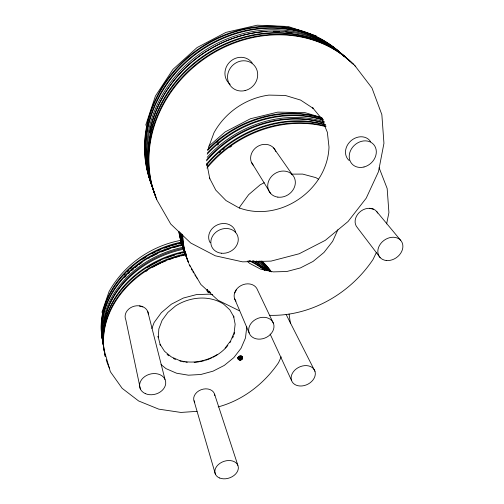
<?xml version="1.0" encoding="UTF-8"?>
<svg xmlns="http://www.w3.org/2000/svg" width="504" height="504" viewBox="0 0 504 504"><rect width="100%" height="100%" fill="white"/><g stroke="black" fill="none" stroke-linecap="round" stroke-linejoin="round"><path stroke-width="0.76" d="M290.436 323.341L289.057 314.074M234.158 332.678L235.148 324.204L233.541 316.039L233.963 317.123L229.824 309.815L223.549 304.063C209.002 294.815 189.75 296.843 175.619 305.897L167.826 312.467L162.093 320.342L158.842 328.923L158.306 337.453L158.035 336.319L160.392 345.442L160.07 344.32L164.537 351.294L171.228 356.845L179.481 360.517C192.345 364.008 206.237 361.406 217.463 354.4M386.618 223.889L388.918 212.606L387.16 188.496L379.109 167.763M145.719 125.168L155.427 96.031L172.941 69.395L197.077 47.546L225.956 32.382L257.179 25.2L288.143 26.498L316.348 35.954M101.915 312.291L109.072 291.539C124.123 264.619 151.458 245.505 181.78 240.175M208.309 148.119L213.986 132.735C225.181 112.379 245.883 98.135 268.934 95.098L285.365 95.47L300.598 100.082L313.438 108.524L312.537 107.598M151.862 328.551L154.104 322.56L161.356 312.65L171.36 304.208L183.336 298.047L196.421 294.601L209.614 294.141L212.701 294.771M239.375 208.089L239.954 206.634L248.636 194.676L260.184 184.811L264.253 182.7M237.926 357.745L238.146 357.229M234.184 332.564L230.7 340.792L224.992 348.239M234.807 292.893L236.407 289.724M337.869 229.786L332.634 241.353L324.003 252.435L313.06 261.431L300.39 267.933L286.82 271.505L273.3 271.883L260.618 269.136L249.417 263.227L247.212 261.059M281.213 356.864L278.548 362.659C264.253 383.695 242.852 400.283 218.156 406.917M156.668 199.584L170.736 224.034L190.714 242.991L215.321 255.805L242.594 261.847L271.058 261.11L299.168 253.77L325.275 240.351L348.044 221.533L366.2 198.204L378.491 171.65L383.947 143.3L381.856 114.66L371.965 87.992L354.362 64.966L352.485 63.359M376.375 252.517L373.01 259.497C350.393 293.372 310.937 316.436 269.766 315.321M238.115 357.311L238.997 356.366M209.002 146.065L225.137 131.922L250.469 118.73L277.748 112.134L304.901 112.594L321.332 117.482M238.505 356.719A2.451 1.928 -22 0 1 242.512 356.964A2.451 1.928 -22 0 1 239.677 359.843A2.451 1.928 -22 0 1 238.505 356.719L238.587 356.7M238.946 357.607L240.263 356.75L241.624 357.172L241.958 358.016L241.996 359.295L240.679 360.152L239.312 359.73L238.946 357.607L239.312 359.73M239.274 358.451L240.591 357.594L241.958 358.016M197.007 411.346L180.904 412.442L158.728 409.135L138.613 400.957L122.163 388.338L110.351 371.706L104.019 349.669M291.375 174.132L302.652 174.088L315.932 177.654L318.56 179.26M139.394 306.004L142.802 306.904M369.684 208.373L373.483 209.173M210.086 292.522L208.618 292.024L208.316 291.23M239.438 310.817L218.005 300.233L200.819 284.432L188.943 263.926M253.657 165.791L251.748 162.641M161.022 364.556L165.992 368.619L176.551 373.212L188.433 375.196L200.863 374.485L213.066 371.152L224.286 365.413L233.818 357.626L241.057 348.258L245.505 337.888L246.758 326.781M376.564 211.365L400.718 240.402M312.675 107.806L321.716 118.723M380.098 257.55L357.342 227.606A12.594 10.25 -36.7 0 1 361.059 211.006A12.594 10.25 -36.7 0 1 377.748 213.097M194.764 402.274L194.097 400.831M273.659 147.943L292.408 174.775M270.793 193.668L253.581 165.74A13.438 11.913 -35.2 0 1 257.254 146.658A13.438 11.913 -35.2 0 1 275.833 151.502M209.431 177.899L215.788 190.134L226.025 200.579L238.732 207.73C279.424 223.114 327.43 190.279 329.005 147.086L327.354 132.281L321.621 118.535M286.127 314.471L314.975 371.322A12.6 9.582 -25.5 0 1 299.886 385.995A12.6 9.582 -25.5 0 1 294.834 370.112A12.6 9.582 -25.5 0 1 314.975 371.322M209.305 177.692L209.815 178.857L206.911 163.901M273.54 323.606A13.072 10.439 -24.3 0 0 252.309 321.962A13.072 10.439 -24.3 0 0 258.13 339.116A13.072 10.439 -24.3 0 0 273.54 323.606L257.538 289.995A12.279 10.086 -24.3 0 0 241.164 285.491A12.279 10.086 -24.3 0 0 235.985 301.19M270.144 334.076L291.533 380.438M234.631 298.796L249.171 333.012M241.668 358.451L241.996 359.295M240.263 356.75L240.591 357.594M237.869 465.337L214.364 393.593A10.83 8.329 -18.8 0 0 201.014 389.775A10.83 8.329 -18.8 0 0 194.185 401.43L215.384 474.151M147.735 311.447L165.016 379.474M140.364 389L125.83 319.838A11.768 9.715 -14.1 0 1 134.6 306.104A11.768 9.715 -14.1 0 1 148.409 314.534M230.189 84.376A15.498 14.37 -46.5 0 1 229.918 61.86A15.498 14.37 -46.5 0 1 252.246 63.044M349.152 160.499A14.383 12.115 -42.1 0 1 351.005 140.755A14.383 12.115 -42.1 0 1 370.661 141.75M210.2 242.726A13.898 11.964 -24.5 0 1 217.835 224.677A13.898 11.964 -24.5 0 1 235.607 232.3M353.6 64.449A121.149 107.503 -36.1 0 0 205.38 58.105A121.149 107.503 -36.1 0 0 156.782 199.483A120.935 107.371 -36.2 0 1 204.643 57.809A120.935 107.371 -36.2 0 1 352.976 63.92M354.696 65.558A121.149 107.503 -36.1 0 1 355.774 66.692M155.906 196.925A120.425 107.056 -36.3 0 1 204.479 56.026A120.425 107.056 -36.3 0 1 352.038 63.202M155.352 195.464A120.217 106.924 -36.3 0 1 203.396 55.982A120.217 106.924 -36.3 0 1 349.77 61.041M154.841 193.807A119.549 106.508 -36.4 0 1 202.589 54.035A119.549 106.508 -36.4 0 1 348.925 60.455M149.808 132.294A117.482 104.813 -36.5 0 1 266.899 31.475M273.212 31.298A117.482 104.813 -36.5 0 1 279.512 31.469M285.73 31.979A117.482 104.813 -36.5 0 1 291.816 32.817M154.167 191.816A118.963 106.142 -36.5 0 1 201.569 52.574A118.963 106.142 -36.5 0 1 347.262 59.037M153.374 189.498A118.308 105.733 -36.6 0 1 199.71 51.408A118.308 105.733 -36.6 0 1 344.226 56.309M153.128 188.773A118.106 105.601 -36.7 0 1 199.357 50.891A118.106 105.601 -36.7 0 1 343.634 55.799M152.239 186.329A117.621 105.298 -36.8 0 1 199.597 48.92A117.621 105.298 -36.8 0 1 343.344 55.692M152.296 186.348A117.419 105.166 -36.8 0 1 199.244 48.409A117.419 105.166 -36.8 0 1 343.306 55.749M197.486 278.819A106.457 90.248 -31.5 0 1 196.585 277.553M195.703 276.261A106.457 90.248 -31.5 0 1 194.853 274.945M193.618 272.935A106.457 90.248 -31.5 0 1 192.83 271.574M192.068 270.194A106.457 90.248 -31.5 0 1 191.331 268.796M190.285 266.679A106.457 90.248 -31.5 0 1 189.624 265.249M188.691 263.082A106.457 90.248 -31.5 0 1 182.725 235.022M206.974 168.09A106.457 90.248 -31.5 0 1 326.05 126.699M183.834 249.669A103.547 88.691 -31.7 0 1 178.888 232.016M207.352 149.845A103.547 88.691 -31.7 0 1 322.623 118.251M188.414 262.313A106.287 90.159 -31.5 0 1 182.479 235.034M207.15 166.843A106.287 90.159 -31.5 0 1 325.54 126.12M188.055 261.211A105.897 89.951 -31.5 0 1 181.862 234.026M206.293 165.388A105.897 89.951 -31.5 0 1 325.817 125.156M187.482 259.73A105.727 89.863 -31.5 0 1 181.679 234.782M206.482 164.128A105.727 89.863 -31.5 0 1 325.307 124.582M186.606 257.323A105.21 89.586 -31.6 0 1 180.879 233.239M206.489 160.877A105.21 89.586 -31.6 0 1 324.431 122.976M206.615 159.869A103.452 88.225 -31.6 0 1 323.625 122.976M185.85 255.238A104.756 89.347 -31.6 0 1 180.274 232.785M207.163 157.336A104.756 89.347 -31.6 0 1 324.5 121.848M184.999 252.882A104.246 89.069 -31.7 0 1 179.607 232.054M207.169 154.211A104.246 89.069 -31.7 0 1 323.316 120.191M185.031 252.863A104.089 88.981 -31.7 0 1 179.437 232.117M207.377 153.033A104.089 88.981 -31.7 0 1 323.568 119.876M184.099 250.393A103.704 88.773 -31.7 0 1 179.027 231.953M207.667 150.45A103.704 88.773 -31.7 0 1 322.377 118.553M229.843 147.332A104.964 89.032 -31.5 0 1 231.758 145.965M219.442 152.624A104.41 88.742 -31.5 0 1 220.626 151.591M223.026 149.562A104.41 88.742 -31.5 0 1 224.249 148.567M217.47 145.058A102.791 87.872 -31.7 0 1 218.679 144.031M216.941 142.5A102.262 87.583 -31.7 0 1 218.15 141.485M234.688 332.363A40.081 32.508 -19.2 0 1 234.039 334.492M233.509 335.903A40.081 32.508 -19.2 0 1 232.596 338.008M230.788 341.334A40.081 32.508 -19.2 0 1 230.007 342.55M227.827 345.505A40.081 32.508 -19.2 0 1 225.351 348.283M224.828 348.812A40.081 32.508 -19.2 0 1 212.94 357.292M211.523 357.979A40.081 32.508 -19.2 0 1 205.67 360.24M204.158 360.688A40.081 32.508 -19.2 0 1 199.553 361.74M198.79 361.872A40.081 32.508 -19.2 0 1 194.147 362.395M187.261 362.3A40.081 32.508 -19.2 0 1 185.756 362.143M184.262 361.922A40.081 32.508 -19.2 0 1 182.788 361.658M181.333 361.337A40.081 32.508 -19.2 0 1 179.909 360.971M175.518 359.459A40.081 32.508 -19.2 0 1 173.401 358.495M168.878 355.786A40.081 32.508 -19.2 0 1 167.101 354.425M240.238 359.535A0.857 0.674 -22 0 1 239.967 358.552A0.857 0.674 -22 0 1 241.221 358.3A0.857 0.674 -22 0 1 241.132 359.358M239.702 357.638A0.857 0.674 -22 0 1 240.206 357.361M239.532 357.651A1.027 0.806 -22 0 1 240.2 357.248A0.857 0.674 -22 0 0 239.602 357.569M239.494 357.55A1.027 0.806 -22 0 1 240.156 357.147M239.318 357.657A1.027 0.806 -22 0 1 240.855 357.115M239.759 357.575A1.027 0.806 -22 0 1 240.238 357.349M240.024 357.538A1.027 0.806 -22 0 1 240.276 357.449M241 359.572A1.027 0.806 -22 0 1 239.633 358.949A1.027 0.806 -22 0 1 241.101 358.06A1.027 0.806 -22 0 1 241.233 359.434M240.2 359.572A1.027 0.806 -22 0 1 239.753 358.42A1.027 0.806 -22 0 1 241.277 358.054A1.027 0.806 -22 0 1 241.189 359.333M241.34 359.056A1.027 0.806 -22 0 1 241.151 359.239M240.131 357.172A0.857 0.674 -22 0 0 239.576 357.512A0.926 0.724 -22 0 1 240.143 357.16M102.186 338.417A92.377 75.537 -19.1 0 1 181.799 241.996M261.866 260.996A92.377 75.537 -19.1 0 1 271.398 271.895M109.532 368.317A94.683 76.589 -19.2 0 1 106.168 359.629M104.504 352.769A94.683 76.589 -19.2 0 0 105.33 356.599A94.55 76.532 -19.2 0 1 104.838 354.255M104.246 351.219A94.683 76.589 -19.2 0 1 186.524 254.369M248.806 260.612A94.683 76.589 -19.2 0 1 264.625 270.333M104.24 351.181A94.55 76.532 -19.2 0 1 186.266 253.663M249.889 260.587A94.55 76.532 -19.2 0 1 264.883 270.125M103.799 348.459A94.235 76.388 -19.2 0 1 185.447 252.019M252.542 260.713A94.235 76.388 -19.2 0 1 265.841 269.98M103.793 348.421A94.109 76.331 -19.2 0 1 184.42 251.477M253.55 260.776A94.109 76.331 -19.2 0 1 266.074 269.804M103.251 345.082A93.694 76.142 -19.1 0 1 184.382 249.089M256.341 260.965A93.694 76.142 -19.1 0 1 267.775 270.276M104.189 322.169A92.175 75.033 -19.1 0 1 183.84 248.207M257.632 262.004A92.175 75.033 -19.1 0 1 258.88 262.943M264.216 267.466A92.175 75.033 -19.1 0 1 267.473 270.73M103.15 344.389A93.335 75.978 -19.1 0 1 183.677 247.162M258.432 261.166A93.335 75.978 -19.1 0 1 269.419 271.158M102.74 341.857A92.925 75.795 -19.1 0 1 182.883 244.976M259.825 260.908A92.925 75.795 -19.1 0 1 270.245 271.278M102.614 341.069A92.799 75.739 -19.1 0 1 182.637 244.295M260.694 261.223A92.799 75.739 -19.1 0 1 270.358 271.183M102.18 338.43A92.497 75.594 -19.1 0 1 182.045 242.67M261.633 261.141A92.497 75.594 -19.1 0 1 270.862 271.322M145.99 271.36A93.372 75.575 -19.2 0 1 147.269 270.522M152.586 267.322A93.372 75.575 -19.2 0 1 160.959 263.031M162.389 262.382A93.372 75.575 -19.2 0 1 165.992 260.851M168.89 259.724A93.372 75.575 -19.2 0 1 173.313 258.174M174.806 257.695A93.372 75.575 -19.2 0 1 179.342 256.378M180.867 255.982A93.372 75.575 -19.2 0 1 185.453 254.917M147.244 267.643A92.938 75.38 -19.2 0 1 157.393 261.941M158.798 261.255A92.938 75.38 -19.2 0 1 160.215 260.593M165.942 258.136A92.938 75.38 -19.2 0 1 167.385 257.582M168.103 257.305A92.938 75.38 -19.2 0 1 174.743 255.056M178.504 253.978A92.938 75.38 -19.2 0 1 180.785 253.392M182.303 253.033A92.938 75.38 -19.2 0 1 185.352 252.372M124.721 277.402A91.646 74.794 -19.1 0 1 126.252 275.776M128.381 273.641A91.646 74.794 -19.1 0 1 129.478 272.588M131.733 270.528A91.646 74.794 -19.1 0 1 133.472 269.016M135.261 267.536A91.646 74.794 -19.1 0 1 137.693 265.621M138.934 264.695A91.646 74.794 -19.1 0 1 142.084 262.452M148.667 258.287A91.646 74.794 -19.1 0 1 150.041 257.506M151.421 256.738A91.646 74.794 -19.1 0 1 157.802 253.525M161.431 251.924A91.646 74.794 -19.1 0 1 165.085 250.457M165.797 250.186A91.646 74.794 -19.1 0 1 170.132 248.667M173.817 247.533A91.646 74.794 -19.1 0 1 178.29 246.343M179.789 245.983A91.646 74.794 -19.1 0 1 182.794 245.335M124.186 274.938A91.224 74.598 -19.1 0 1 125.231 273.823M127.392 271.618A91.224 74.598 -19.1 0 1 128.514 270.535M130.813 268.405A91.224 74.598 -19.1 0 1 131.998 267.359M142.72 259.214A91.224 74.598 -19.1 0 1 145.984 257.128M152.126 253.638A91.224 74.598 -19.1 0 1 155.66 251.855M157.09 251.181A91.224 74.598 -19.1 0 1 160.694 249.587M164.336 248.126A91.224 74.598 -19.1 0 1 170.27 246.059M171.782 245.593A91.224 74.598 -19.1 0 1 176.362 244.314M177.893 243.936A91.224 74.598 -19.1 0 1 180.98 243.237M209.752 292.32A2.589 2.155 -21.2 0 1 207.383 289.365M209.45 291.709A0.907 0.756 -21.2 0 1 209.242 291.533A0.907 0.756 -21.2 0 0 209.406 291.904A1.09 0.907 -21.2 0 1 209.021 291.551A1.09 0.907 -21.2 0 0 209.947 292.207M208.883 291.173A1.09 0.907 -21.2 0 1 208.807 290.953A1.09 0.907 -21.2 0 0 208.952 291.18M209.488 291.803A0.907 0.756 -21.2 0 1 209.204 291.52A0.907 0.756 -21.2 0 0 209.393 291.866M209.639 292.081A1.09 0.907 -21.2 0 0 209.91 292.112A0.907 0.756 -21.2 0 1 209.758 292.068A0.907 0.756 -21.2 0 0 210.004 292.125M209.399 291.986A1.09 0.907 -21.2 0 1 209.059 291.646M208.914 291.268A1.09 0.907 -21.2 0 1 208.839 291.047M209.324 291.797A1.09 0.907 -21.2 0 1 209.129 291.652M209.809 292.459A2.589 2.155 -21.2 0 1 207.434 289.504M214.591 394.229A10.83 8.329 -18.8 0 1 214.83 395.583M245.064 90.581A15.681 14.503 -45.9 0 0 254.268 65.419A15.681 14.503 -45.9 0 0 228.488 71.688A15.681 14.503 -45.9 0 0 245.064 90.581M363.995 166.994A14.547 12.203 -41.9 0 0 373.848 144.73A14.547 12.203 -41.9 0 0 350.469 150.746A14.547 12.203 -41.9 0 0 363.995 166.994M221.369 253.222A14.049 12.046 -24.5 0 0 237.699 235.992A14.049 12.046 -24.5 0 0 214.578 233.465A14.049 12.046 -24.5 0 0 221.369 253.222M386.234 260.499A13.425 10.628 -35.9 0 0 402.671 244.27A13.425 10.628 -35.9 0 0 382.164 241.964A13.425 10.628 -35.9 0 0 386.234 260.499M277.868 197.133A14.389 12.474 -34 0 0 294.897 179.191A14.389 12.474 -34 0 0 271.82 176.117A14.389 12.474 -34 0 0 277.868 197.133M241.246 357.62A1.027 0.806 -22 0 0 241.114 357.443A1.027 0.806 -22 0 1 241.227 357.62M240.314 359.875A1.027 0.806 -22 0 0 241.7 358.816A1.027 0.806 -22 0 0 240.112 358.476A1.027 0.806 -22 0 0 240.314 359.875M240.364 359.692A0.857 0.674 -22 0 0 241.517 358.81A0.857 0.674 -22 0 0 240.188 358.52A0.857 0.674 -22 0 0 240.364 359.692M240.421 359.825A0.857 0.674 -22 0 0 241.567 358.936A0.857 0.674 -22 0 0 240.238 358.665A0.857 0.674 -22 0 0 240.421 359.825M240.276 359.774A1.027 0.806 -22 0 0 241.662 358.722A1.027 0.806 -22 0 0 240.068 358.376A1.027 0.806 -22 0 0 240.276 359.774M239.734 359.995A2.451 1.928 -22 0 0 242.575 357.109A2.451 1.928 -22 0 0 238.562 356.87A2.451 1.928 -22 0 0 239.734 359.995M145.284 393.599A13.255 10.376 -15.3 0 0 165.696 383.626A13.255 10.376 -15.3 0 0 146.985 375.253A13.255 10.376 -15.3 0 0 145.284 393.599M219.561 477.981A12.083 8.732 -19.4 0 0 238.279 468.89A12.083 8.732 -19.4 0 0 221.955 462.174A12.083 8.732 -19.4 0 0 219.561 477.981"/></g></svg>
